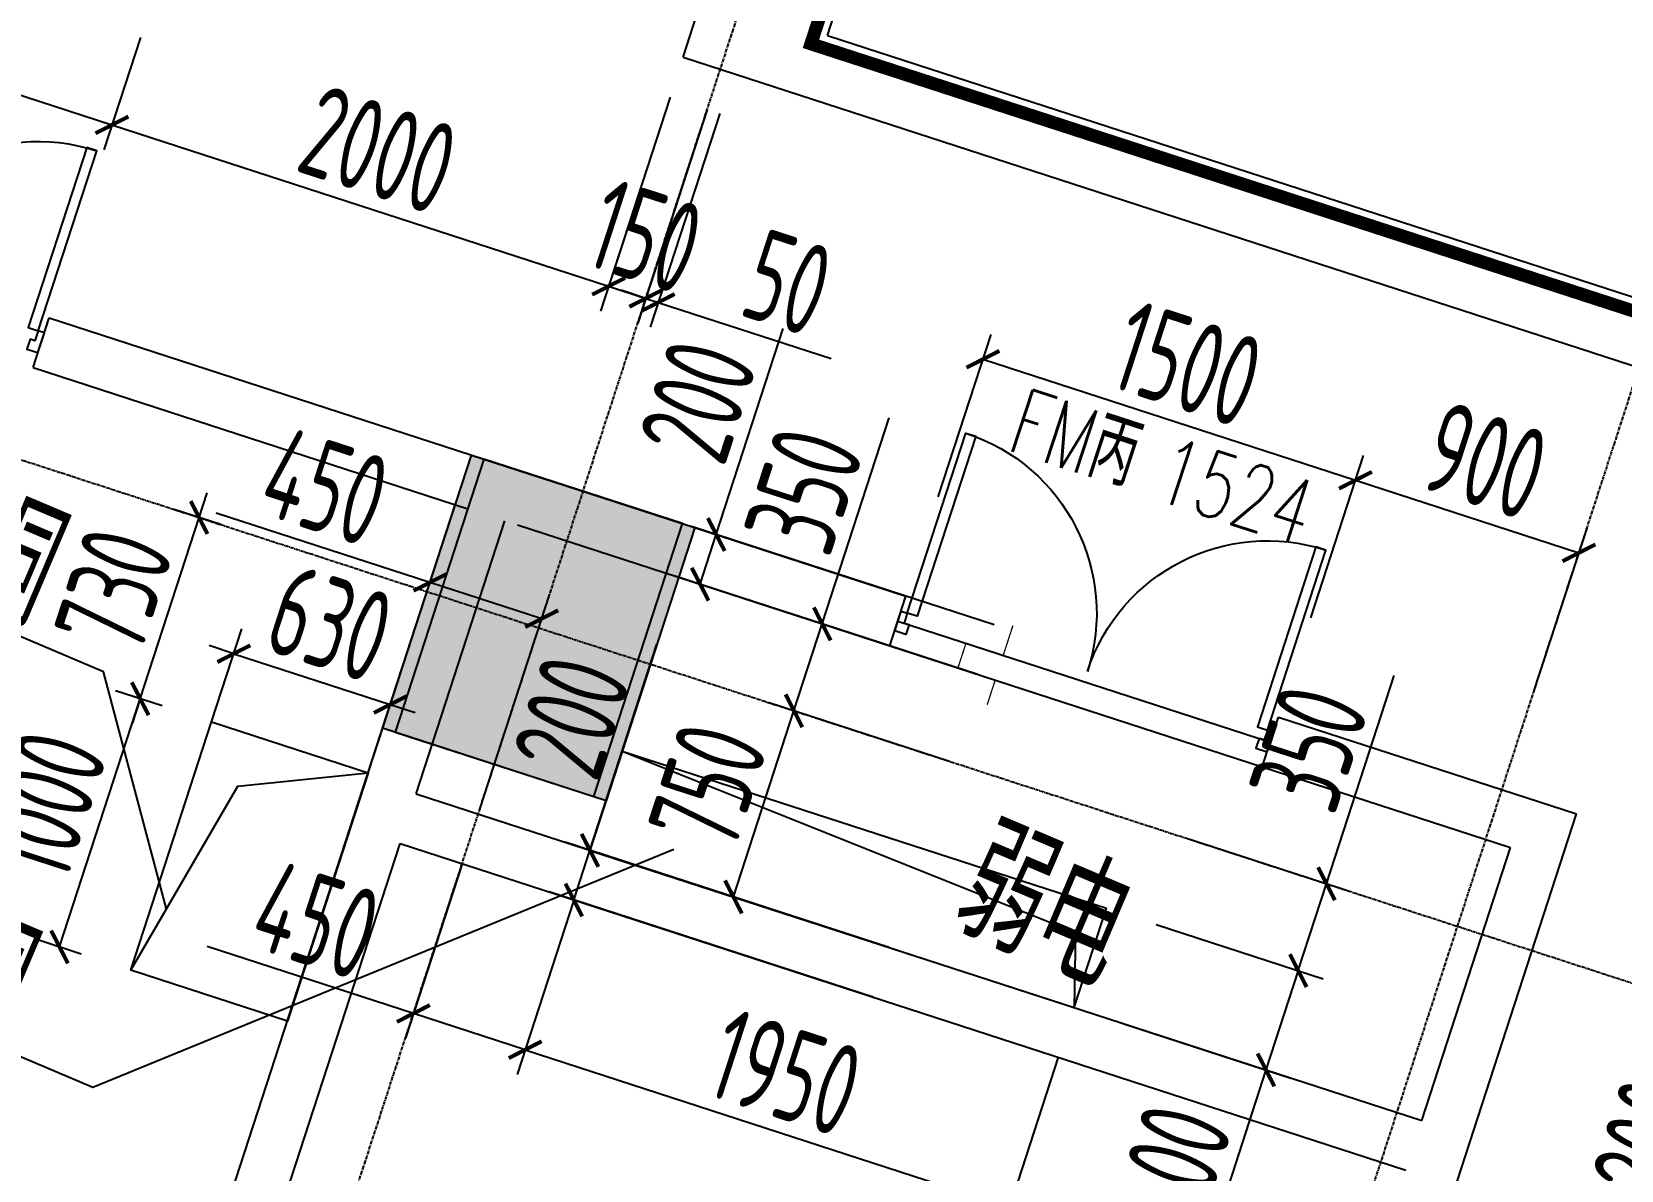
# Model space of a CAD drawing. Extents: x 11778731 to 12007717, y -6694179 to -6363962.
# Drawn here: x 11940999 to 11947086, y -6385114 to -6380752 of the extents above; entities that cross this region are included whole.
import ezdxf
from ezdxf.enums import TextEntityAlignment as Align
from ezdxf.xclip import XClip

# ---------------------------------------------------------------- set-up
doc = ezdxf.new("R2010")
doc.units = 0
doc.header["$LTSCALE"] = 10
doc.header["$MEASUREMENT"] = 0
doc.header["$XCLIPFRAME"] = 0
doc.linetypes.add('A3-RG-axis-100$0$CENTER', pattern=[2, 1.25, -0.25, 0.25, -0.25])
doc.linetypes.add('A3-RI-3F$0$DASH', pattern=[0.35, 0.25, -0.1])
for name, color, linetype in [('A3-RB-3F-100$0$A-DIMS-100', 1, 'Continuous'), ('A3-RG-axis-100$0$A-GRID', 1, 'A3-RG-axis-100$0$CENTER'), ('A3-RI-3F$0$A-DOOR', 32, 'Continuous'), ('A3-RI-3F$0$A-FLOR', 2, 'Continuous'), ('A3-RI-3F$0$A-WALL', 7, 'Continuous'), ('A3-RI-3F$0$A-WALL-FINI', 95, 'Continuous'), ('A3-RI-3F$0$A3-RS-2F$0$12000', 54, 'Continuous'), ('A3-RM-3F$0$A-EQPM', 55, 'Continuous'), ('A3-RS-1F$0$A-HATH-GRAY', 8, 'Continuous'), ('A3-RS-1F$0$A-WALL', 7, 'Continuous'), ('A3-SYMB-3F-100$0$A-SYMB', 4, 'Continuous'), ('A3-SYMB-3F-100$0$A-SYMB-AREA', 4, 'Continuous'), ('A3-SYMB-3F-100$0$A-SYMB-DOOR', 3, 'Continuous'), ('A3-SYMB-3F-100$0$A-SYMB-DOOR1', 3, 'Continuous'), ('A3-SYMB-3F-100$0$A-SYMB-DOOR2', 3, 'Continuous'), ('A3-SYMB-3F-100$0$A-SYMB-DOOR3', 3, 'Continuous'), ('A3-SYMB-3F-100$0$A-SYMB-NAME', 4, 'Continuous'), ('A3-SYMB-3F-100$0$A-SYMB-NAME-E', 4, 'Continuous')]:
    doc.layers.add(name, color=color, linetype=linetype)
doc.styles.add('A3-RB-3F-100$0$XD2008', font='xd-hzs.shx', dxfattribs={"width": 0.7, "bigfont": 'xd-hztxt.shx'})
doc.styles.add('A3-SYMB-3F-100$0$ECADI', font='hzs.shx', dxfattribs={"width": 0.7, "bigfont": 'hztxt.shx'})
doc.styles.add('A3-SYMB-3F-100$0$ECADI-TXT', font='simplex.shx', dxfattribs={"bigfont": 'hztxt.shx'})
doc.dimstyles.new('A3-RB-3F-100$0$XD100$0', dxfattribs={"dimscale": 100, "dimtxt": 3.5, "dimasz": 1, "dimexe": 1, "dimexo": 2, "dimgap": 0.5, "dimtad": 1, "dimdec": 0, "dimdsep": 46, "dimtxsty": 'A3-RB-3F-100$0$XD2008', "dimblk1": 'A3-RB-3F-100$0$_ARCHTICK', "dimblk2": 'A3-RB-3F-100$0$_ARCHTICK', "dimsah": 1, "dimcen": 2.5, "dimclrt": 4, "dimaunit": 1, "dimadec": 0, "dimazin": 0, "dimtfac": 1, "dimtdec": 0, "dimtix": 1, "dimtmove": 0, "dimatfit": 3, "dimfxl": 0, "dimtolj": 1, "dimtzin": 0, "dimarcsym": 0})

# ---------------------------------------------------------------- blocks, each defined once
blk = doc.blocks.new('A3-RI-3F$0$J-双扇门-1500')
for points in [[(25, 80), (25, 805), (65, 805), (65, 80)], [(1475, 80), (1475, 805), (1435, 805), (1435, 80)], [(0, 80), (25, 80), (25, 40), (45, 40), (45, 0), (0, 0)], [(1500, 80), (1475, 80), (1475, 40), (1455, 40), (1455, 0), (1500, 0)]]:
    blk.add_lwpolyline(points, close=True)
for centre, start, end in [((25, 80), 0, 90), ((1475, 80), 90, 180)]:
    blk.add_arc(centre, 725, start, end)
blk = doc.blocks.new('A3-RI-3F')
at = {"layer": 'A3-RI-3F$0$A-DOOR'}
for p, q in [((11944316.1, -6383009.6), (11945742.6, -6383473.1)), ((11944285.2, -6383104.7), (11945711.7, -6383568.2))]:
    blk.add_line(p, q, dxfattribs=at)
at = {"layer": 'A3-RI-3F$0$A-DOOR', "const_width": 5}
blk.add_lwpolyline([(11944657.8, -6383330.9), (11944688.7, -6383235.8), (11944546, -6383189.4), (11944576.9, -6383094.3), (11944719.6, -6383140.7), (11944756.6, -6383026.8)], dxfattribs=at)
at = {"layer": 'A3-RI-3F$0$A-FLOR', "linetype": 'A3-RI-3F$0$DASH', "const_width": 50}
blk.add_lwpolyline([(11922838.4, -6425913.8), (11977074.7, -6448935.7), (11985123.7, -6429973.3), (11974261.7, -6425362.6), (11988321.8, -6392239.2), (11978237.5, -6391710.7), (11978173.5, -6391907.6), (11943983, -6380798.4), (11944557.8, -6379029.5), (11938185.7, -6376959.1), (11937611, -6378728), (11907835.3, -6369053.3)], dxfattribs=at)
at = {"layer": 'A3-RI-3F$0$A-WALL'}
for p, q in [((11943983, -6380798.4), (11944666, -6378696.6)), ((11943493.3, -6380849.6), (11944129.8, -6378890.4)), ((11943983, -6380798.4), (11948072.6, -6382127.2)), ((11943493.3, -6380849.6), (11948010.8, -6382317.4)), ((11941004, -6382038.6), (11941065.8, -6381848.4)), ((11941065.8, -6381848.4), (11944347, -6382914.5)), ((11941004, -6382038.6), (11942668.4, -6382579.3)), ((11938031.9, -6396687.1), (11942620.8, -6382563.9)), ((11942471.1, -6383671.9), (11942811, -6382625.7)), ((11942858.6, -6382641.2), (11944285.2, -6383104.7)), ((11944285.2, -6383104.7), (11944347, -6382914.5)), ((11945711.7, -6383568.2), (11945773.5, -6383378)), ((11945773.5, -6383378), (11946914.8, -6383748.8)), ((11945711.7, -6383568.2), (11946662.8, -6383877.2)), ((11942471.1, -6383671.9), (11946322.9, -6384923.4)), ((11946389.5, -6385365.6), (11946914.8, -6383748.8)), ((11941055.8, -6388027.7), (11942409.3, -6383862.1)), ((11942409.3, -6383862.1), (11946261.1, -6385113.6)), ((11946322.9, -6384923.4), (11946662.8, -6383877.2))]:
    blk.add_line(p, q, dxfattribs=at)
at = {"layer": 'A3-RI-3F$0$A-WALL-FINI'}
for q in [(11944729, -6378664.5), (11948088, -6382079.7)]:
    blk.add_line((11944046, -6380766.3), q, dxfattribs=at)
at = {"layer": 'A3-RI-3F$0$A3-RS-2F$0$12000'}
blk.add_3dface([(11942390.3, -6383435.3), (11943151.1, -6383682.5), (11943491.1, -6382636.4), (11942730.2, -6382389.1)], dxfattribs=at)
at = {"layer": 'A3-RI-3F$0$A-DOOR', "xscale": -1}
for p, rotation in [((11941022.6, -6381981.5), 341.9999999983989), ((11945730.3, -6383511.1), 341.9999999982079)]:
    blk.add_blockref('A3-RI-3F$0$J-双扇门-1500', p, dxfattribs=dict(at, rotation=rotation))
blk = doc.blocks.new('A3-RG-axis-100')
at = {"layer": 'A3-RG-axis-100$0$A-GRID'}
for p, q in [((11908702.6, -6371911.2), (12006585.7, -6403715.4)), ((11938459.9, -6396826.1), (11945194.3, -6376099.8)), ((11941978.8, -6397969.5), (11948713.2, -6377243.2))]:
    blk.add_line(p, q, dxfattribs=at)
blk = doc.blocks.new('A3-SYMB-3F-100$0$ECADI-TAG-ROOM')
at = {"layer": 'A3-SYMB-3F-100$0$A-SYMB-AREA', "style": 'A3-SYMB-3F-100$0$ECADI', "width": 0.7}
blk.add_attdef('340M2', text='', height=2.5, dxfattribs=at).set_placement((7.167, -1.75), align=Align.MIDDLE_LEFT)
at = {"layer": 'A3-SYMB-3F-100$0$A-SYMB-NAME', "style": 'A3-SYMB-3F-100$0$ECADI', "width": 0.7}
blk.add_attdef('CHINESENAME', (-5.125, 0.088), '', height=4.5, dxfattribs=at)
at = {"layer": 'A3-SYMB-3F-100$0$A-SYMB-NAME-E', "style": 'A3-SYMB-3F-100$0$ECADI', "width": 0.7}
for tag, p in [('ENGLISHHIGH', (-5.125, 8.04)), ('ENGLISHLOW', (-5.125, 4.84))]:
    blk.add_attdef(tag, p, '', height=2.5, dxfattribs=at)
blk = doc.blocks.new('A3-SYMB-3F-100$0$ECADI-TAG-DOOR')
at = {"layer": 'A3-SYMB-3F-100$0$A-SYMB-DOOR', "style": 'A3-SYMB-3F-100$0$ECADI-TXT', "width": 0.7}
for tag, p in [('门窗主编号1', (-6.414, 7.257)), ('门窗主编号2', (2.085, 7.257))]:
    blk.add_attdef(tag, p, '', height=2.5, dxfattribs=at)
at = {"layer": 'A3-SYMB-3F-100$0$A-SYMB-DOOR', "style": 'A3-SYMB-3F-100$0$ECADI-TXT', "width": 0.7, "flags": 1}
for tag, p in [('洞口尺寸(宽X高)', (-6.416, 1.62)), ('备注', (-6.394, -1.213))]:
    blk.add_attdef(tag, p, '', height=2.5, dxfattribs=at)
at = {"layer": 'A3-SYMB-3F-100$0$A-SYMB-DOOR1', "style": 'A3-SYMB-3F-100$0$ECADI-TXT', "width": 0.7}
blk.add_attdef('门窗辅编号1', (-6.414, 4.413), '', height=2.5, dxfattribs=at)
at = {"layer": 'A3-SYMB-3F-100$0$A-SYMB-DOOR2', "style": 'A3-SYMB-3F-100$0$ECADI-TXT', "width": 0.7}
blk.add_attdef('门窗辅编号2', (-2.861, 4.413), '', height=2.5, dxfattribs=at)
at = {"layer": 'A3-SYMB-3F-100$0$A-SYMB-DOOR3', "style": 'A3-SYMB-3F-100$0$ECADI-TXT', "width": 0.7}
blk.add_attdef('门窗辅编号3', (2.323, 4.413), '', height=2.5, dxfattribs=at)
blk = doc.blocks.new('A3-SYMB-3F-100')
at = {"layer": 'A3-SYMB-3F-100$0$A-SYMB'}
for points in [[(11941514.7, -6384113.4), (11941274.1, -6383204.6), (11939228.8, -6382336.4)], [(11943457.6, -6383885.5), (11941232.6, -6384797.2), (11938170.3, -6383497.3)]]:
    blk.add_lwpolyline(points, dxfattribs=at)
ref = blk.add_blockref('A3-SYMB-3F-100$0$ECADI-TAG-ROOM', (11939344.4, -6382360.8), dxfattribs=dict(at, xscale=-99.99999999989049, yscale=100.0000000001164, rotation=337.0000000008721))
ref.add_attrib('CHINESENAME', '空调管井开洞', (11939248.8, -6382310.7), dxfattribs={"height": 450, "rotation": 337, "style": 'A3-SYMB-3F-100$0$ECADI', "width": 0.7})
ref = blk.add_blockref('A3-SYMB-3F-100$0$ECADI-TAG-ROOM', (11939091.5, -6383895.3), dxfattribs=dict(at, xscale=-99.99999999989046, yscale=100.0000000001164, rotation=337.0000000009601))
ref.add_attrib('CHINESENAME', '1F底板至5F底板开洞', (11938191.3, -6383503.7), dxfattribs={"height": 450, "rotation": 337, "style": 'A3-SYMB-3F-100$0$ECADI', "width": 0.7})
ref = blk.add_blockref('A3-SYMB-3F-100$0$ECADI-TAG-ROOM', (11944969.7, -6384393.4), dxfattribs=dict(at, xscale=99.99999999989046, yscale=100.0000000001164, rotation=337))
ref.add_attrib('CHINESENAME', '弱电 ', (11944501.3, -6384185.1), dxfattribs={"height": 450, "rotation": 337, "style": 'A3-SYMB-3F-100$0$ECADI', "width": 0.7})
at = {"layer": 'A3-SYMB-3F-100$0$A-SYMB-DOOR'}
ref = blk.add_blockref('A3-SYMB-3F-100$0$ECADI-TAG-DOOR', (11945186.8, -6383268.1, -333.3), dxfattribs=dict(at, xscale=99.99999999997296, yscale=100, zscale=100, rotation=342))
ref.add_attrib('门窗主编号1', 'FM丙', dxfattribs={"height": 250, "rotation": 342, "style": 'A3-SYMB-3F-100$0$ECADI-TXT', "width": 0.7}).set_placement((11945193.1, -6382504.2, -333.3), align=Align.RIGHT)
ref.add_attrib('门窗主编号2', '1524', (11945285.9, -6382538.8), dxfattribs={"height": 250, "rotation": 342, "style": 'A3-SYMB-3F-100$0$ECADI-TXT', "width": 0.7})
blk = doc.blocks.new('A3-RB-3F-100$0$_ARCHTICK')
at = {"color": 0, "linetype": 'ByBlock', "const_width": 0.15}
blk.add_lwpolyline([(-0.5, -0.5), (0.5, 0.5)], dxfattribs=at)
blk = doc.blocks.new('*D1008')
at = {"layer": 'A3-RB-3F-100$0$A-DIMS-100', "color": 0, "lineweight": -2}
for p, q in [((11943443.4, -6381003.1), (11943177.2, -6381822.3)), ((11943586, -6381049.4), (11943319.9, -6381868.6)), ((11943208.1, -6381727.2), (11943350.8, -6381773.5))]:
    blk.add_line(p, q, dxfattribs=at)
at = {"layer": 'A3-RB-3F-100$0$A-DIMS-100', "color": 0, "lineweight": -2, "xscale": 100, "yscale": 100, "zscale": 100}
for p, rotation in [((11943208.1, -6381727.2), 162.0000000001519), ((11943350.8, -6381773.5), 342.0000000001518)]:
    blk.add_blockref('A3-RB-3F-100$0$_ARCHTICK', p, dxfattribs=dict(at, rotation=rotation))
at = {"layer": 'A3-RB-3F-100$0$A-DIMS-100', "color": 4, "insert": (11943349, -6381536.3), "char_height": 350, "attachment_point": 5, "rotation": 342, "style": 'A3-RB-3F-100$0$XD2008'}
blk.add_mtext('\\A1;150', dxfattribs=at)
blk = doc.blocks.new('*D1009')
at = {"layer": 'A3-RB-3F-100$0$A-DIMS-100', "color": 0, "lineweight": -2}
for p, q in [((11943586, -6381049.4), (11943319.9, -6381868.6)), ((11943633.6, -6381064.9), (11943367.4, -6381884.1)), ((11943350.8, -6381773.5), (11943255.7, -6381742.6)), ((11943350.8, -6381773.5), (11943398.3, -6381789)), ((11943398.3, -6381789), (11944060.9, -6382004.2))]:
    blk.add_line(p, q, dxfattribs=at)
at = {"layer": 'A3-RB-3F-100$0$A-DIMS-100', "color": 0, "lineweight": -2, "xscale": 100, "yscale": 100, "zscale": 100}
for p, rotation in [((11943350.8, -6381773.5), 341.9999999996769), ((11943398.3, -6381789), 161.9999999996769)]:
    blk.add_blockref('A3-RB-3F-100$0$_ARCHTICK', p, dxfattribs=dict(at, rotation=rotation))
at = {"layer": 'A3-RB-3F-100$0$A-DIMS-100', "color": 4, "insert": (11943894.2, -6381713.5), "char_height": 350, "attachment_point": 5, "rotation": 342, "style": 'A3-RB-3F-100$0$XD2008'}
blk.add_mtext('\\A1;50', dxfattribs=at)
blk = doc.blocks.new('*D1010')
at = {"layer": 'A3-RB-3F-100$0$A-DIMS-100', "color": 0, "lineweight": -2}
for p, q in [((11939988.4, -6380310.3), (11939848.5, -6380740.7)), ((11939879.4, -6380645.6), (11941306, -6381109.1)), ((11941414.9, -6380773.9), (11941275.1, -6381204.2))]:
    blk.add_line(p, q, dxfattribs=at)
at = {"layer": 'A3-RB-3F-100$0$A-DIMS-100', "color": 0, "lineweight": -2, "xscale": 100, "yscale": 100, "zscale": 100}
for p, rotation in [((11939879.4, -6380645.6), 162.0000000001685), ((11941306, -6381109.1), 342.0000000001685)]:
    blk.add_blockref('A3-RB-3F-100$0$_ARCHTICK', p, dxfattribs=dict(at, rotation=rotation))
at = {"layer": 'A3-RB-3F-100$0$A-DIMS-100', "color": 4, "insert": (11940662.2, -6380663.4), "char_height": 350, "attachment_point": 5, "rotation": 342, "style": 'A3-RB-3F-100$0$XD2008'}
blk.add_mtext('\\A1;1500', dxfattribs=at)
blk = doc.blocks.new('*D1011')
at = {"layer": 'A3-RB-3F-100$0$A-DIMS-100', "color": 0, "lineweight": -2}
for p, q in [((11941414.9, -6380773.9), (11941275.1, -6381204.2)), ((11941306, -6381109.1), (11943208.1, -6381727.2)), ((11943317, -6381391.9), (11943177.2, -6381822.3))]:
    blk.add_line(p, q, dxfattribs=at)
at = {"layer": 'A3-RB-3F-100$0$A-DIMS-100', "color": 0, "lineweight": -2, "xscale": 100, "yscale": 100, "zscale": 100}
for p, rotation in [((11941306, -6381109.1), 162.0000000001739), ((11943208.1, -6381727.2), 342.0000000001739)]:
    blk.add_blockref('A3-RB-3F-100$0$_ARCHTICK', p, dxfattribs=dict(at, rotation=rotation))
at = {"layer": 'A3-RB-3F-100$0$A-DIMS-100', "color": 4, "insert": (11942326.6, -6381204.1), "char_height": 350, "attachment_point": 5, "rotation": 342, "style": 'A3-RB-3F-100$0$XD2008'}
blk.add_mtext('\\A1;2000', dxfattribs=at)
blk = doc.blocks.new('*D999')
at = {"layer": 'A3-RB-3F-100$0$A-DIMS-100', "color": 0, "lineweight": -2}
for p, q in [((11948365.2, -6385271.6), (11947347.6, -6384940.9)), ((11947380.9, -6385162), (11947442.7, -6384971.8)), ((11948303.4, -6385461.8), (11947285.8, -6385131.1))]:
    blk.add_line(p, q, dxfattribs=at)
at = {"layer": 'A3-RB-3F-100$0$A-DIMS-100', "color": 0, "lineweight": -2, "xscale": 100, "yscale": 100, "zscale": 100}
for p, rotation in [((11947442.7, -6384971.8), 71.99999999987462), ((11947380.9, -6385162), 251.9999999998746)]:
    blk.add_blockref('A3-RB-3F-100$0$_ARCHTICK', p, dxfattribs=dict(at, rotation=rotation))
at = {"layer": 'A3-RB-3F-100$0$A-DIMS-100', "color": 4, "insert": (11947197.9, -6384997.4), "char_height": 350, "attachment_point": 5, "rotation": 72, "style": 'A3-RB-3F-100$0$XD2008'}
blk.add_mtext('\\A1;200', dxfattribs=at)
blk = doc.blocks.new('*D1093')
at = {"layer": 'A3-RB-3F-100$0$A-DIMS-100', "color": 0, "lineweight": -2}
for p, q in [((11944470.6, -6382534), (11944672.8, -6381911.6)), ((11944641.9, -6382006.7), (11946068.5, -6382470.3)), ((11945897.1, -6382997.6), (11946099.4, -6382375.2))]:
    blk.add_line(p, q, dxfattribs=at)
at = {"layer": 'A3-RB-3F-100$0$A-DIMS-100', "color": 0, "lineweight": -2, "xscale": 100, "yscale": 100, "zscale": 100}
for p, rotation in [((11944641.9, -6382006.7), 161.9999999996222), ((11946068.5, -6382470.3), 341.9999999996221)]:
    blk.add_blockref('A3-RB-3F-100$0$_ARCHTICK', p, dxfattribs=dict(at, rotation=rotation))
at = {"layer": 'A3-RB-3F-100$0$A-DIMS-100', "color": 4, "insert": (11945424.7, -6382024.5), "char_height": 350, "attachment_point": 5, "rotation": 342, "style": 'A3-RB-3F-100$0$XD2008'}
blk.add_mtext('\\A1;1500', dxfattribs=at)
blk = doc.blocks.new('*D1094')
at = {"layer": 'A3-RB-3F-100$0$A-DIMS-100', "color": 0, "lineweight": -2}
for p, q in [((11945897.1, -6382997.6), (11946099.4, -6382375.2)), ((11946068.5, -6382470.3), (11946924.4, -6382748.4)), ((11946753.1, -6383275.7), (11946955.3, -6382653.3))]:
    blk.add_line(p, q, dxfattribs=at)
at = {"layer": 'A3-RB-3F-100$0$A-DIMS-100', "color": 0, "lineweight": -2, "xscale": 100, "yscale": 100, "zscale": 100}
for p, rotation in [((11946068.5, -6382470.3), 161.9999999996075), ((11946924.4, -6382748.4), 341.9999999996076)]:
    blk.add_blockref('A3-RB-3F-100$0$_ARCHTICK', p, dxfattribs=dict(at, rotation=rotation))
at = {"layer": 'A3-RB-3F-100$0$A-DIMS-100', "color": 4, "insert": (11946566, -6382395.3), "char_height": 350, "attachment_point": 5, "rotation": 342, "style": 'A3-RB-3F-100$0$XD2008'}
blk.add_mtext('\\A1;900', dxfattribs=at)
blk = doc.blocks.new('*D1095')
at = {"layer": 'A3-RB-3F-100$0$A-DIMS-100', "color": 0, "lineweight": -2}
for p, q in [((11943620.5, -6382678.4), (11943877, -6381889)), ((11944684.3, -6383024.1), (11943525.4, -6382647.5)), ((11943558.7, -6382868.6), (11943620.5, -6382678.4)), ((11944622.5, -6383214.3), (11943463.6, -6382837.7))]:
    blk.add_line(p, q, dxfattribs=at)
at = {"layer": 'A3-RB-3F-100$0$A-DIMS-100', "color": 0, "lineweight": -2, "xscale": 100, "yscale": 100, "zscale": 100}
for p, rotation in [((11943620.5, -6382678.4), 71.99999999987462), ((11943558.7, -6382868.6), 251.9999999998746)]:
    blk.add_blockref('A3-RB-3F-100$0$_ARCHTICK', p, dxfattribs=dict(at, rotation=rotation))
at = {"layer": 'A3-RB-3F-100$0$A-DIMS-100', "color": 4, "insert": (11943550.2, -6382166.7), "char_height": 350, "attachment_point": 5, "rotation": 72, "style": 'A3-RB-3F-100$0$XD2008'}
blk.add_mtext('\\A1;200', dxfattribs=at)
blk = doc.blocks.new('*D1096')
at = {"layer": 'A3-RB-3F-100$0$A-DIMS-100', "color": 0, "lineweight": -2}
for p, q in [((11944026.2, -6383020.5), (11944282.6, -6382231.1)), ((11944622.5, -6383214.3), (11943931, -6382989.6)), ((11943918, -6383353.4), (11944026.2, -6383020.5)), ((11944514.3, -6383547.2), (11943822.9, -6383322.5))]:
    blk.add_line(p, q, dxfattribs=at)
at = {"layer": 'A3-RB-3F-100$0$A-DIMS-100', "color": 0, "lineweight": -2, "xscale": 100, "yscale": 100, "zscale": 100}
for p, rotation in [((11944026.2, -6383020.5), 71.99999999978668), ((11943918, -6383353.4), 251.9999999997867)]:
    blk.add_blockref('A3-RB-3F-100$0$_ARCHTICK', p, dxfattribs=dict(at, rotation=rotation))
at = {"layer": 'A3-RB-3F-100$0$A-DIMS-100', "color": 4, "insert": (11943955.9, -6382508.8), "char_height": 350, "attachment_point": 5, "rotation": 72, "style": 'A3-RB-3F-100$0$XD2008'}
blk.add_mtext('\\A1;350', dxfattribs=at)
blk = doc.blocks.new('*D1097')
at = {"layer": 'A3-RB-3F-100$0$A-DIMS-100', "color": 0, "lineweight": -2}
for p, q in [((11943686.2, -6384066.7), (11943918, -6383353.4)), ((11944514.3, -6383547.2), (11943822.9, -6383322.5)), ((11944282.6, -6384260.4), (11943591.1, -6384035.8))]:
    blk.add_line(p, q, dxfattribs=at)
at = {"layer": 'A3-RB-3F-100$0$A-DIMS-100', "color": 0, "lineweight": -2, "xscale": 100, "yscale": 100, "zscale": 100}
for p, rotation in [((11943918, -6383353.4), 71.999999999837), ((11943686.2, -6384066.7), 251.999999999837)]:
    blk.add_blockref('A3-RB-3F-100$0$_ARCHTICK', p, dxfattribs=dict(at, rotation=rotation))
at = {"layer": 'A3-RB-3F-100$0$A-DIMS-100', "color": 4, "insert": (11943588.1, -6383640.5), "char_height": 350, "attachment_point": 5, "rotation": 72, "style": 'A3-RB-3F-100$0$XD2008'}
blk.add_mtext('\\A1;750', dxfattribs=at)
blk = doc.blocks.new('*D1063')
at = {"layer": 'A3-RB-3F-100$0$A-DIMS-100', "color": 0, "lineweight": -2}
for p, q in [((11943136.8, -6383888.2), (11943393.3, -6383098.8)), ((11944282.6, -6384260.4), (11943041.7, -6383857.3)), ((11943075, -6384078.4), (11943136.8, -6383888.2)), ((11944220.8, -6384450.7), (11942979.9, -6384047.5))]:
    blk.add_line(p, q, dxfattribs=at)
at = {"layer": 'A3-RB-3F-100$0$A-DIMS-100', "color": 0, "lineweight": -2, "xscale": 100, "yscale": 100, "zscale": 100}
for p, rotation in [((11943136.8, -6383888.2), 71.99999999970973), ((11943075, -6384078.4), 251.9999999997097)]:
    blk.add_blockref('A3-RB-3F-100$0$_ARCHTICK', p, dxfattribs=dict(at, rotation=rotation))
at = {"layer": 'A3-RB-3F-100$0$A-DIMS-100', "color": 4, "insert": (11943066.5, -6383376.4), "char_height": 350, "attachment_point": 5, "rotation": 72, "style": 'A3-RB-3F-100$0$XD2008'}
blk.add_mtext('\\A1;200', dxfattribs=at)
blk = doc.blocks.new('*D817')
at = {"layer": 'A3-RB-3F-100$0$A-DIMS-100', "color": 0, "lineweight": -2}
for p, q in [((11941687.9, -6383396.3), (11941803.8, -6383039.6)), ((11941772.9, -6383134.7), (11941677.8, -6383103.8)), ((11941772.9, -6383134.7), (11942372.1, -6383329.4)), ((11942287.1, -6383591), (11942403, -6383234.3)), ((11942372.1, -6383329.4), (11942467.2, -6383360.3))]:
    blk.add_line(p, q, dxfattribs=at)
at = {"layer": 'A3-RB-3F-100$0$A-DIMS-100', "color": 0, "lineweight": -2, "xscale": 100, "yscale": 100, "zscale": 100}
for p, rotation in [((11941772.9, -6383134.7), 341.9999999997558), ((11942372.1, -6383329.4), 161.9999999997558)]:
    blk.add_blockref('A3-RB-3F-100$0$_ARCHTICK', p, dxfattribs=dict(at, rotation=rotation))
at = {"layer": 'A3-RB-3F-100$0$A-DIMS-100', "color": 4, "insert": (11942142, -6383018.1), "char_height": 350, "attachment_point": 5, "rotation": 342, "style": 'A3-RB-3F-100$0$XD2008'}
blk.add_mtext('\\A1;630', dxfattribs=at)
blk = doc.blocks.new('*D818')
at = {"layer": 'A3-RB-3F-100$0$A-DIMS-100', "color": 0, "lineweight": -2}
for p, q in [((11942524.1, -6382861.7), (11941705.7, -6382595.8)), ((11942287.1, -6383591), (11942555, -6382766.5)), ((11942952, -6383000.7), (11942524.1, -6382861.7)), ((11942715.1, -6383730.1), (11942982.9, -6382905.6))]:
    blk.add_line(p, q, dxfattribs=at)
at = {"layer": 'A3-RB-3F-100$0$A-DIMS-100', "color": 0, "lineweight": -2, "xscale": 100, "yscale": 100, "zscale": 100}
for p, rotation in [((11942524.1, -6382861.7), 161.9999999998124), ((11942952, -6383000.7), 341.9999999998124)]:
    blk.add_blockref('A3-RB-3F-100$0$_ARCHTICK', p, dxfattribs=dict(at, rotation=rotation))
at = {"layer": 'A3-RB-3F-100$0$A-DIMS-100', "color": 4, "insert": (11942122.4, -6382494.6), "char_height": 350, "attachment_point": 5, "rotation": 342, "style": 'A3-RB-3F-100$0$XD2008'}
blk.add_mtext('\\A1;450', dxfattribs=at)
blk = doc.blocks.new('*D819')
at = {"layer": 'A3-RB-3F-100$0$A-DIMS-100', "color": 0, "lineweight": -2}
for p, q in [((11941105.2, -6384258.4), (11941414.2, -6383307.4)), ((11941497.7, -6383334.5), (11941319.1, -6383276.5)), ((11941188.7, -6384285.6), (11941010.1, -6384227.5))]:
    blk.add_line(p, q, dxfattribs=at)
at = {"layer": 'A3-RB-3F-100$0$A-DIMS-100', "color": 0, "lineweight": -2, "xscale": 100, "yscale": 100, "zscale": 100}
for p, rotation in [((11941414.2, -6383307.4), 72.00000000002815), ((11941105.2, -6384258.4), 252.0000000000281)]:
    blk.add_blockref('A3-RB-3F-100$0$_ARCHTICK', p, dxfattribs=dict(at, rotation=rotation))
at = {"layer": 'A3-RB-3F-100$0$A-DIMS-100', "color": 4, "insert": (11941045.7, -6383713.4), "char_height": 350, "attachment_point": 5, "rotation": 72, "style": 'A3-RB-3F-100$0$XD2008'}
blk.add_mtext('\\A1;1000', dxfattribs=at)
blk = doc.blocks.new('*D820')
at = {"layer": 'A3-RB-3F-100$0$A-DIMS-100', "color": 0, "lineweight": -2}
for p, q in [((11941639.7, -6382613.1), (11941670.7, -6382518)), ((11941414.2, -6383307.4), (11941639.7, -6382613.1)), ((11941723.3, -6382640.3), (11941544.6, -6382582.2)), ((11941497.7, -6383334.5), (11941319.1, -6383276.5)), ((11941414.2, -6383307.4), (11941383.3, -6383402.5))]:
    blk.add_line(p, q, dxfattribs=at)
at = {"layer": 'A3-RB-3F-100$0$A-DIMS-100', "color": 0, "lineweight": -2, "xscale": 100, "yscale": 100, "zscale": 100}
for p, rotation in [((11941639.7, -6382613.1), 251.9999999996761), ((11941414.2, -6383307.4), 71.99999999967616)]:
    blk.add_blockref('A3-RB-3F-100$0$_ARCHTICK', p, dxfattribs=dict(at, rotation=rotation))
at = {"layer": 'A3-RB-3F-100$0$A-DIMS-100', "color": 4, "insert": (11941313, -6382890.7), "char_height": 350, "attachment_point": 5, "rotation": 72, "style": 'A3-RB-3F-100$0$XD2008'}
blk.add_mtext('\\A1;730', dxfattribs=at)
blk = doc.blocks.new('*D821')
at = {"layer": 'A3-RB-3F-100$0$A-DIMS-100', "color": 0, "lineweight": -2}
for p, q in [((11945305.2, -6384172.1), (11945944.5, -6384379.9)), ((11945849.4, -6384349), (11945725.8, -6384729.4)), ((11945181.6, -6384552.6), (11945820.9, -6384760.3)), ((11945725.8, -6384729.4), (11945469.3, -6385518.8))]:
    blk.add_line(p, q, dxfattribs=at)
at = {"layer": 'A3-RB-3F-100$0$A-DIMS-100', "color": 0, "lineweight": -2, "xscale": 100, "yscale": 100, "zscale": 100}
for p, rotation in [((11945849.4, -6384349), 72.00000000024482), ((11945725.8, -6384729.4), 252.0000000002448)]:
    blk.add_blockref('A3-RB-3F-100$0$_ARCHTICK', p, dxfattribs=dict(at, rotation=rotation))
at = {"layer": 'A3-RB-3F-100$0$A-DIMS-100', "color": 4, "insert": (11945368.1, -6385102.1), "char_height": 350, "attachment_point": 5, "rotation": 72, "style": 'A3-RB-3F-100$0$XD2008'}
blk.add_mtext('\\A1;400', dxfattribs=at)
blk = doc.blocks.new('*D822')
at = {"layer": 'A3-RB-3F-100$0$A-DIMS-100', "color": 0, "lineweight": -2}
for p, q in [((11945957.5, -6384016.1), (11946216.6, -6383218.7)), ((11945413.4, -6383839.3), (11946052.7, -6384047)), ((11945849.4, -6384349), (11945957.5, -6384016.1)), ((11945305.2, -6384172.1), (11945944.5, -6384379.9))]:
    blk.add_line(p, q, dxfattribs=at)
at = {"layer": 'A3-RB-3F-100$0$A-DIMS-100', "color": 0, "lineweight": -2, "xscale": 100, "yscale": 100, "zscale": 100}
for p, rotation in [((11945957.5, -6384016.1), 72.0000000003813), ((11945849.4, -6384349), 252.0000000003813)]:
    blk.add_blockref('A3-RB-3F-100$0$_ARCHTICK', p, dxfattribs=dict(at, rotation=rotation))
at = {"layer": 'A3-RB-3F-100$0$A-DIMS-100', "color": 4, "insert": (11945889.9, -6383496.3), "char_height": 350, "attachment_point": 5, "rotation": 72, "style": 'A3-RB-3F-100$0$XD2008'}
blk.add_mtext('\\A1;350', dxfattribs=at)
blk = doc.blocks.new('*D823')
at = {"layer": 'A3-RB-3F-100$0$A-DIMS-100', "color": 0, "lineweight": -2}
for p, q in [((11943075, -6384078.4), (11942857.7, -6384747.3)), ((11942888.6, -6384652.1), (11944743.2, -6385254.7)), ((11944929.6, -6384681), (11944712.3, -6385349.8))]:
    blk.add_line(p, q, dxfattribs=at)
at = {"layer": 'A3-RB-3F-100$0$A-DIMS-100', "color": 0, "lineweight": -2, "xscale": 100, "yscale": 100, "zscale": 100}
for p, rotation in [((11942888.6, -6384652.1), 161.9999999998773), ((11944743.2, -6385254.7), 341.9999999998773)]:
    blk.add_blockref('A3-RB-3F-100$0$_ARCHTICK', p, dxfattribs=dict(at, rotation=rotation))
at = {"layer": 'A3-RB-3F-100$0$A-DIMS-100', "color": 4, "insert": (11943885.4, -6384739.5), "char_height": 350, "attachment_point": 5, "rotation": 342, "style": 'A3-RB-3F-100$0$XD2008'}
blk.add_mtext('\\A1;1950', dxfattribs=at)
blk = doc.blocks.new('*D824')
at = {"layer": 'A3-RB-3F-100$0$A-DIMS-100', "color": 0, "lineweight": -2}
for p, q in [((11942647.1, -6383939.3), (11942429.7, -6384608.2)), ((11943075, -6384078.4), (11942857.7, -6384747.3)), ((11942460.6, -6384513.1), (11941671.3, -6384256.6)), ((11942888.6, -6384652.1), (11942460.6, -6384513.1))]:
    blk.add_line(p, q, dxfattribs=at)
at = {"layer": 'A3-RB-3F-100$0$A-DIMS-100', "color": 0, "lineweight": -2, "xscale": 100, "yscale": 100, "zscale": 100}
for p, rotation in [((11942460.6, -6384513.1), 161.999999999874), ((11942888.6, -6384652.1), 341.999999999874)]:
    blk.add_blockref('A3-RB-3F-100$0$_ARCHTICK', p, dxfattribs=dict(at, rotation=rotation))
at = {"layer": 'A3-RB-3F-100$0$A-DIMS-100', "color": 4, "insert": (11942087.9, -6384155.4), "char_height": 350, "attachment_point": 5, "rotation": 342, "style": 'A3-RB-3F-100$0$XD2008'}
blk.add_mtext('\\A1;450', dxfattribs=at)
blk = doc.blocks.new('A3-RS-1F')
at = {"layer": 'A3-RS-1F$0$A-HATH-GRAY'}
blk.add_hatch(color=256, dxfattribs=at).paths.add_polyline_path([(11942342.7, -6383419.8), (11942682.6, -6382373.7), (11943538.6, -6382651.8), (11943198.6, -6383698)])
at = {"layer": 'A3-RS-1F$0$A-WALL'}
blk.add_lwpolyline([(11942342.7, -6383419.8), (11942682.6, -6382373.7), (11943538.6, -6382651.8), (11943198.6, -6383698)], close=True, dxfattribs=at)
blk = doc.blocks.new('A3-RM-3F')
at = {"layer": 'A3-RM-3F$0$A-EQPM'}
for p, q in [((11943260.4, -6383507.8), (11943136.8, -6383888.2)), ((11943260.4, -6383507.8), (11945115, -6384110.3)), ((11943136.8, -6383888.2), (11944991.4, -6384490.8)), ((11944991.4, -6384490.8), (11945115, -6384110.3))]:
    blk.add_line(p, q, dxfattribs=at)
blk.add_lwpolyline([(11941687.9, -6383396.3), (11942287.1, -6383591), (11941978.1, -6384542.1), (11941378.9, -6384347.4)], close=True, dxfattribs=at)
for points in [[(11943260.4, -6383507.8), (11944996, -6384203.1), (11944991.4, -6384490.8)], [(11941378.9, -6384347.4), (11941788.3, -6383641.9), (11942287.1, -6383591)]]:
    blk.add_lwpolyline(points, dxfattribs=at)
blk = doc.blocks.new('A3-RB-3F-100')
at = {"layer": 'A3-RB-3F-100$0$A-DIMS-100'}
for p1, p2, distance, picture, middle in [((11940050.2, -6380120.1), (11941476.7, -6380583.7), -552.5, '*D1010', (11940662.2, -6380663.4)), ((11941476.7, -6380583.7), (11943378.8, -6381201.7), -552.5, '*D1011', (11942326.6, -6381204.1)), ((11944408.8, -6382724.3), (11945835.3, -6383187.8), 754.4, '*D1093', (11945424.7, -6382024.5)), ((11945835.3, -6383187.8), (11946691.3, -6383465.9), 754.4, '*D1094', (11946566, -6382395.3)), ((11941687.9, -6383396.3), (11941913.5, -6382702.1), 287.8, '*D820', (11941313, -6382890.7)), ((11941626.1, -6383586.5), (11942225.3, -6383781.2), 475, '*D817', (11942142, -6383018.1)), ((11941378.9, -6384347.4), (11941687.9, -6383396.3), 287.8, '*D819', (11941045.7, -6383713.4)), ((11944472.8, -6384322.3), (11944704.5, -6383609), 827, '*D1097', (11943588.1, -6383640.5)), ((11943136.8, -6383888.2), (11944991.4, -6384490.8), -803.3, '*D823', (11943885.4, -6384739.5))]:
    dim = blk.add_aligned_dim(p1=p1, p2=p2, distance=distance, dimstyle='A3-RB-3F-100$0$XD100$0', dxfattribs=at)
    dim.commit()
    dim.dimension.update_dxf_attribs({"geometry": picture, "text_midpoint": middle})
for base, p1, p2, angle, picture, middle in [((11943350.8, -6381773.5), (11943505.2, -6380812.8), (11943647.9, -6380859.2), 342, '*D1008', (11943279.4, -6381750.3)), ((11943398.3, -6381789), (11943647.9, -6380859.2), (11943695.4, -6380874.6), 342, '*D1009', (11943824.7, -6381927.5)), ((11943620.5, -6382678.4), (11944812.7, -6383276.1), (11944874.5, -6383085.9), 72, '*D1095', (11943764.2, -6382236.2)), ((11944026.2, -6383020.5), (11944704.5, -6383609), (11944812.7, -6383276.1), 72, '*D1096', (11944169.8, -6382578.3)), ((11942952, -6383000.7), (11942225.3, -6383781.2), (11942653.3, -6383920.3), 342, '*D818', (11942052.8, -6382708.5)), ((11943136.8, -6383888.2), (11944411, -6384512.5), (11944472.8, -6384322.3), 72, '*D1063', (11943280.5, -6383445.9)), ((11945957.5, -6384016.1), (11945115, -6384110.3), (11945223.2, -6383777.5), 72, '*D822', (11946103.9, -6383565.8)), ((11942888.6, -6384652.1), (11942708.9, -6383749.1), (11943136.8, -6383888.2), 342, '*D824', (11942018.4, -6384369.4)), ((11945849.4, -6384349), (11944991.4, -6384490.8), (11945115, -6384110.3), 72, '*D821', (11945582.1, -6385171.6)), ((11947442.7, -6384971.8), (11948493.7, -6385523.6), (11948555.5, -6385333.4), 72, '*D999', (11947411.8, -6385066.9))]:
    dim = blk.add_linear_dim(base=base, p1=p1, p2=p2, angle=angle, dimstyle='A3-RB-3F-100$0$XD100$0', dxfattribs=at)
    dim.commit()
    dim.dimension.update_dxf_attribs({"geometry": picture, "text_midpoint": middle, "dimtype": 129})

msp = doc.modelspace()

# ---------------------------------------------------------------- block references
for name in ['A3-RG-axis-100', 'A3-RB-3F-100', 'A3-RI-3F', 'A3-RI-3F', 'A3-RI-3F', 'A3-SYMB-3F-100', 'A3-SYMB-3F-100', 'A3-RM-3F']:
    msp.add_blockref(name, (0, 0))
ref = msp.add_blockref('A3-RS-1F', (0, 0))
XClip(ref).set_block_clipping_path([(11880575.4595815204, -6415096.270357037), (11910249.6177904997, -6426601.7009763205), (11922841.9025027994, -6430599.4828046197), (11977834.5324543808, -6451371.0095163761), (12008409.3102089595, -6381594.5835881606), (11890394.8696729206, -6356927.6296852781), (11884882.5177205391, -6396620.1386088813)])

doc.saveas('drawing.dxf')
